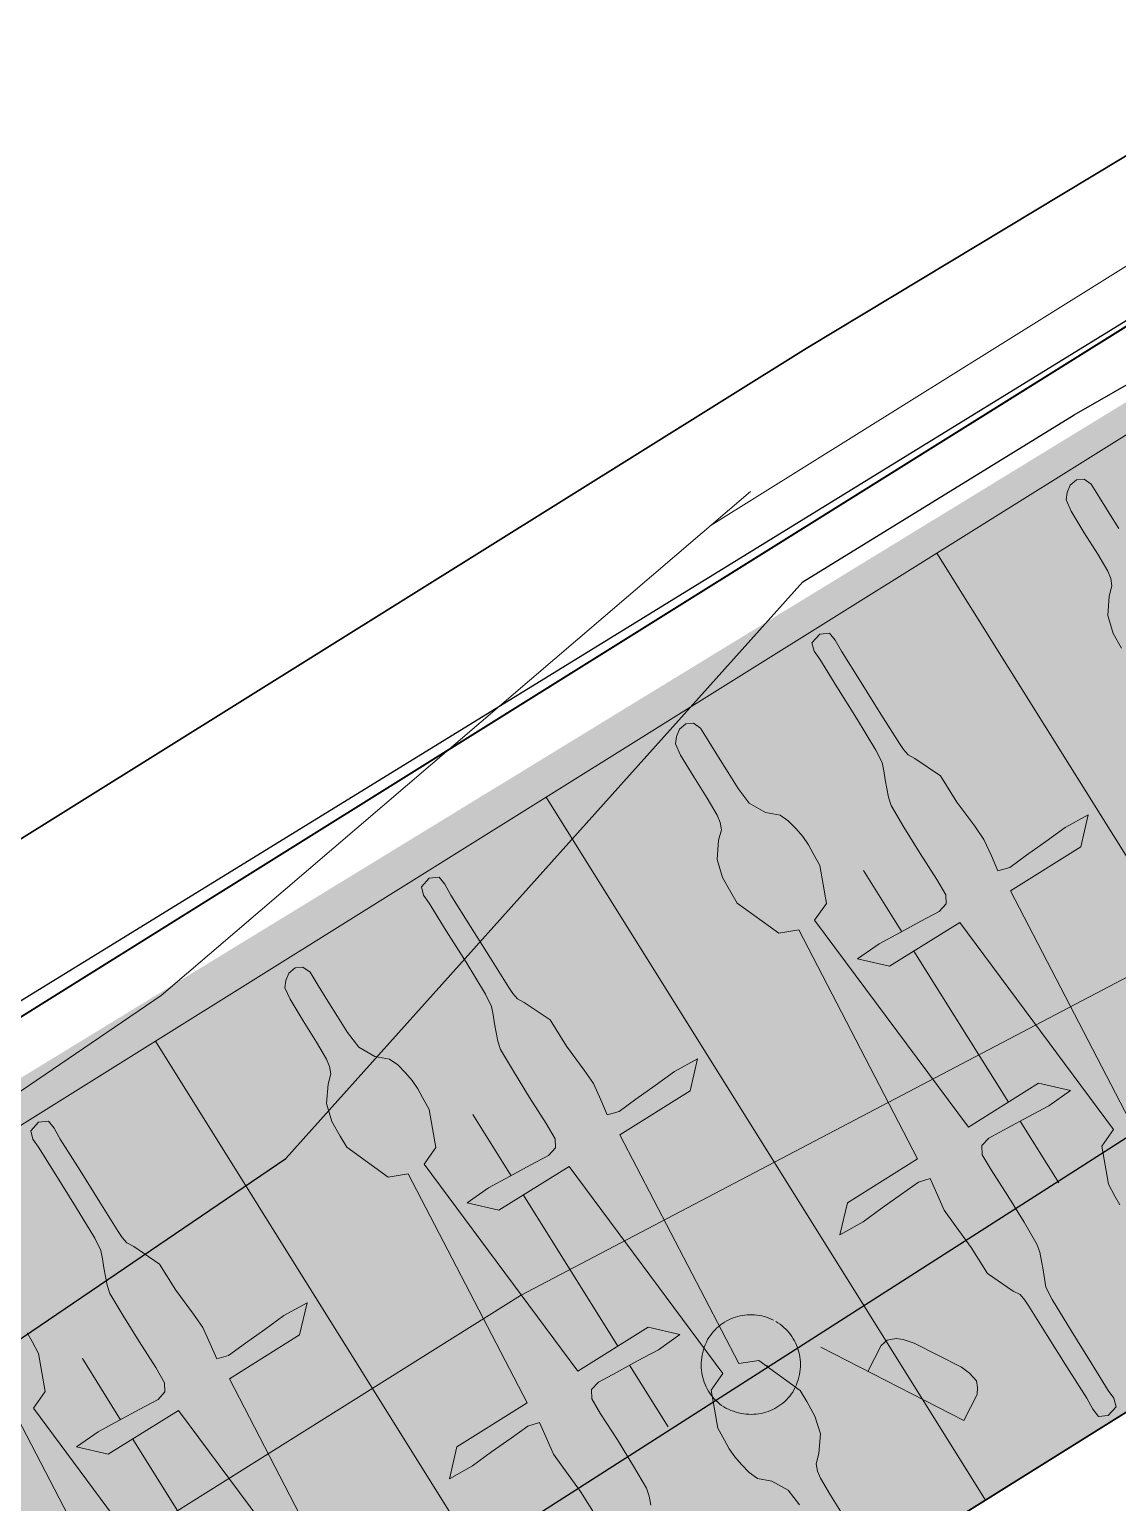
# Model space of a CAD drawing. Header units: metres. Extents: x 3 to 509016, y 4 to 6969473.
# Drawn here: x 507760.828 to 507763.191, y 6967255.254 to 6967258.452 of the extents above; entities that cross this region are included whole.
import ezdxf

# ---------------------------------------------------------------- set-up
doc = ezdxf.new("R2010")
doc.units = ezdxf.units.M
doc.layers.add('_PROP-BDY', color=6, linetype='Continuous', plot=False)
doc.layers.add('defpoints_hatch_bdy', color=47, linetype='Continuous', plot=False)
for name, color, linetype, lineweight in [('A-DETL-GENF', 252, 'Continuous', 5), ('A-FLOR', 252, 'Continuous', 5), ('ROAD_FURNITURE', 252, 'Continuous', 0), ('S_RM_UG_PIPES', 252, 'EXIST_RISINGMAIN', 0)]:
    doc.layers.add(name, color=color, linetype=linetype, lineweight=lineweight)
for name, color, linetype in [('HATCH_LANDSCAPE', 1, 'Continuous'), ('mga2020bdy', 252, 'Continuous'), ('mga2020ROAD_FURNITURE', 252, 'Continuous'), ('mga2020ROAD_KERB_BACK', 252, 'Continuous'), ('mga2020ROAD_KERB_LIP', 252, 'Continuous'), ('mga2020TOPO_GEN', 252, 'Continuous'), ('STRINGS LIP', 60, 'Continuous'), ('XREF', 7, 'Continuous')]:
    doc.layers.add(name, color=color, linetype=linetype)
doc.layers.add('HATCH_PAVEMENT_FOOTPATH', color=7, linetype='Continuous', true_color=0xffe8a3)
doc.styles.get("Standard").update_dxf_attribs({"font": 'ARIALN.TTF'})
doc.linetypes.add('EXIST_RISINGMAIN', pattern='A,5,-2.5,5,-2,["RM",Standard,S=2.5,R=0,X=0,Y=-1.25],-5,5,-2.5,5,-2.5', length=34.5)

# ---------------------------------------------------------------- blocks, each defined once
blk = doc.blocks.new('XD_HATCH')
at = {"layer": 'HATCH_LANDSCAPE', "ltscale": 0.5}
h = blk.add_hatch(dxfattribs=at)
h.set_pattern_fill('GRASS', color=256, scale=0.05)
h.paths.add_polyline_path([(507765.6876, 6967256.9979), (507766.7115, 6967255.4419), (507751.6164, 6967242.3217), (507748.7956, 6967245.5671), (507737.8253, 6967236.032), (507740.6461, 6967232.7866), (507736.5214, 6967229.2015), (507736.2584, 6967228.8951), (507736.0784, 6967229.1466), (507735.8162, 6967229.5596), (507735.5842, 6967229.9902), (507735.3834, 6967230.4363), (507735.2151, 6967230.8956), (507735.1947, 6967230.9601), (507735.1169, 6967231.2239), (507735.0799, 6967231.3658), (507734.9786, 6967231.8443), (507734.9118, 6967232.3289), (507734.8797, 6967232.8171), (507734.8803, 6967233.246), (507734.8828, 6967233.3062), (507734.9203, 6967233.7944), (507734.9896, 6967234.2792), (507735.0933, 6967234.7572), (507735.1745, 6967235.0486), (507735.231, 6967235.2266), (507735.4019, 6967235.6849), (507735.5476, 6967236.0122), (507735.6051, 6967236.1298), (507735.6577, 6967236.2326), (507735.8387, 6967236.5602), (507736.1023, 6967236.972), (507736.3513, 6967237.3085), (507736.3954, 6967237.3633), (507736.7158, 6967237.7327), (507737.0357, 6967238.0527), (507737.0624, 6967238.0775), (507737.2362, 6967238.2327), (507737.8116, 6967238.7328), (507738.189, 6967239.0609), (507738.5664, 6967239.3889), (507738.9437, 6967239.7169), (507739.3211, 6967240.0449), (507739.6985, 6967240.3729), (507739.8922, 6967240.5412), (507740.4538, 6967241.028), (507740.8316, 6967241.3555), (507741.2094, 6967241.683), (507741.5872, 6967242.0104), (507741.9651, 6967242.3379), (507742.3429, 6967242.6654), (507742.7207, 6967242.9929), (507743.0985, 6967243.3204), (507743.4764, 6967243.6479), (507743.8542, 6967243.9754), (507744.232, 6967244.3028), (507744.6098, 6967244.6303), (507744.9877, 6967244.9578), (507745.3655, 6967245.2853), (507745.7433, 6967245.6128), (507746.1211, 6967245.9403), (507746.499, 6967246.2678), (507746.8768, 6967246.5953), (507747.2546, 6967246.9227), (507747.6324, 6967247.2502), (507748.0103, 6967247.5777), (507748.3881, 6967247.9052), (507748.7659, 6967248.2327), (507749.1437, 6967248.5602), (507749.5216, 6967248.8877), (507749.8994, 6967249.2152), (507750.2772, 6967249.5426), (507750.655, 6967249.8701), (507750.8401, 6967250.0329), (507750.9252, 6967249.8972), (507751.8789, 6967248.3707), (507765.4483, 6967256.8484)])
at = {"layer": 'HATCH_PAVEMENT_FOOTPATH'}
h = blk.add_hatch(color=256, dxfattribs=at)
h.dxf.hatch_style = 1
h.paths.add_polyline_path([(507751.8789, 6967248.3707), (507750.8192, 6967250.0668), (507764.199, 6967258.2482), (507768.6503, 6967260.7366), (507768.8747, 6967259.5551), (507765.4333, 6967257.405), (507765.6876, 6967256.9979)])
at = {"elevation": 4.784}
blk.add_lwpolyline([(507750.655, 6967249.8701), (507750.8401, 6967250.0329), (507750.9252, 6967249.8972), (507751.8789, 6967248.3707), (507765.4483, 6967256.8484), (507765.4746, 6967256.8649), (507766.7115, 6967255.4419), (507751.6164, 6967242.3217), (507748.7956, 6967245.5671)], dxfattribs=at)
at = {"layer": 'defpoints_hatch_bdy', "color": 4}
blk.add_lwpolyline([(507751.8789, 6967248.3707), (507750.8192, 6967250.0668), (507764.6279, 6967258.6941), (507765.6876, 6967256.9979)], close=True, dxfattribs=at)
blk = doc.blocks.new('25027_BNP_Skygate Play-Sheet - 000101 - SITE PLAN')
at = {"layer": '_PROP-BDY'}
blk.add_line((-2226983.4, 4009381.8), (-2226983.4, 4059443.9), dxfattribs=at)
at = {"layer": 'A-DETL-GENF'}
for p, q in [((-2227718.6, 4018113.7), (-2228276.9, 4018158.4)), ((-2228276.9, 4018028.6), (-2227718.6, 4018073.3)), ((-2227718.6, 4018073.3), (-2227701.5, 4018032.5)), ((-2227839.6, 4018038.9), (-2227889.9, 4017988.6)), ((-2227836.4, 4017981.6), (-2227839.6, 4018038.9)), ((-2227701.5, 4018032.5), (-2227623.7, 4018001)), ((-2227623.7, 4018001), (-2227594.1, 4017999.2)), ((-2227594.1, 4017999.2), (-2227572.7, 4017998.2)), ((-2227889.9, 4017988.6), (-2227889.9, 4017808.6)), ((-2227840.1, 4017930.3), (-2227836.4, 4017981.6)), ((-2227843, 4017878.9), (-2227840.1, 4017930.3)), ((-2227846, 4017834), (-2227843, 4017878.9)), ((-2227889.9, 4017808.6), (-2228448.1, 4017763.9)), ((-2227840.1, 4017812.6), (-2227846, 4017834)), ((-2227823, 4017802.6), (-2227840.1, 4017812.6)), ((-2227784.8, 4017801.6), (-2227823, 4017802.6)), ((-2227717.6, 4017802.4), (-2227784.8, 4017801.6)), ((-2227650.4, 4017802), (-2227717.6, 4017802.4)), ((-2227595.5, 4017800.5), (-2227650.4, 4017802)), ((-2227577.3, 4017796.1), (-2227595.5, 4017800.5)), ((-2227559.1, 4017789.1), (-2227577.3, 4017796.1)), ((-2227541.2, 4017782.2), (-2227559.1, 4017789.1)), ((-2227523.6, 4017774.5), (-2227541.2, 4017782.2)), ((-2227506, 4017767.6), (-2227523.6, 4017774.5)), ((-2227476.1, 4017764.7), (-2227506, 4017767.6)), ((-2227395.4, 4017763.9), (-2227476.1, 4017764.7)), ((-2227314.7, 4017763.9), (-2227395.4, 4017763.9)), ((-2227244.1, 4017763.5), (-2227314.7, 4017763.9)), ((-2227223, 4017764.8), (-2227244.1, 4017763.5)), ((-2227204.9, 4017759.2), (-2227223, 4017764.8)), ((-2227198, 4017734.7), (-2227204.9, 4017759.2)), ((-2228448.1, 4017723.5), (-2227889.9, 4017678.8)), ((-2227536.3, 4017702.7), (-2227522, 4017711.4)), ((-2227522, 4017711.4), (-2227506.7, 4017713.7)), ((-2227506.7, 4017713.7), (-2227490.9, 4017714)), ((-2227490.9, 4017714), (-2227415.7, 4017714.3)), ((-2227415.7, 4017714.3), (-2227335, 4017714.3)), ((-2227335, 4017714.3), (-2227254.2, 4017714.7)), ((-2227254.2, 4017714.7), (-2227227.1, 4017713.4)), ((-2227227.1, 4017713.4), (-2227207.5, 4017715.6)), ((-2227207.5, 4017715.6), (-2227198, 4017734.7)), ((-2227846, 4017653.4), (-2227838.9, 4017679.3)), ((-2227838.9, 4017679.3), (-2227803.9, 4017674.2)), ((-2227598.3, 4017675.5), (-2227536.3, 4017702.7)), ((-2227889.9, 4017678.8), (-2227889.9, 4017498.8)), ((-2227843, 4017608.5), (-2227846, 4017653.4)), ((-2227803.9, 4017674.2), (-2227764.8, 4017668.6)), ((-2227764.8, 4017668.6), (-2227730.1, 4017670.7)), ((-2227730.1, 4017670.7), (-2227665, 4017675.4)), ((-2227665, 4017675.4), (-2227598.3, 4017675.5)), ((-2227840.1, 4017557.1), (-2227843, 4017608.5)), ((-2227836.4, 4017505.8), (-2227840.1, 4017557.1)), ((-2227889.9, 4017498.8), (-2227839.6, 4017448.5)), ((-2227839.6, 4017448.5), (-2227836.4, 4017505.8)), ((-2228327.2, 4017388.7), (-2228330.4, 4017331.4)), ((-2228276.9, 4017338.4), (-2228327.2, 4017388.7)), ((-2228330.4, 4017331.4), (-2228326.6, 4017280.1)), ((-2228276.9, 4017158.4), (-2228276.9, 4017338.4)), ((-2228326.6, 4017280.1), (-2228323.7, 4017228.7)), ((-2228323.7, 4017228.7), (-2228320.8, 4017183.8)), ((-2228402, 4017168.6), (-2228436.6, 4017166.5)), ((-2228362.8, 4017163.1), (-2228402, 4017168.6)), ((-2228320.8, 4017183.8), (-2228327.8, 4017157.9)), ((-2227598.6, 4017196.3), (-2227701.5, 4017154.5)), ((-2227570.7, 4017195.7), (-2227598.6, 4017196.3)), ((-2227534.4, 4017193.9), (-2227570.7, 4017195.7)), ((-2227495, 4017183.2), (-2227534.4, 4017193.9)), ((-2227461, 4017158.1), (-2227495, 4017183.2)), ((-2228501.7, 4017161.9), (-2228568.4, 4017161.7)), ((-2228436.6, 4017166.5), (-2228501.7, 4017161.9)), ((-2228327.8, 4017157.9), (-2228362.8, 4017163.1)), ((-2227718.6, 4017113.7), (-2228276.9, 4017158.4)), ((-2227701.5, 4017154.5), (-2227718.6, 4017113.7)), ((-2227445.2, 4017141.2), (-2227461, 4017158.1)), ((-2227430.2, 4017135.1), (-2227445.2, 4017141.2)), ((-2227413.6, 4017132.2), (-2227430.2, 4017135.1)), ((-2227370.7, 4017131.3), (-2227413.6, 4017132.2)), ((-2227315.9, 4017131.4), (-2227370.7, 4017131.3)), ((-2227261.1, 4017130.5), (-2227315.9, 4017131.4)), ((-2227234.4, 4017126.8), (-2227261.1, 4017130.5)), ((-2227221.4, 4017116.4), (-2227234.4, 4017126.8)), ((-2227211.9, 4017102.6), (-2227221.4, 4017116.4)), ((-2228276.9, 4017028.6), (-2227718.6, 4017073.3)), ((-2227718.6, 4017073.3), (-2227701.5, 4017032.5)), ((-2227216.5, 4017069.7), (-2227209, 4017084.7)), ((-2227209, 4017084.7), (-2227211.9, 4017102.6)), ((-2228607.6, 4017048.2), (-2228589.5, 4017041.1)), ((-2228589.5, 4017041.1), (-2228571.2, 4017036.7)), ((-2227485.6, 4017016.4), (-2227464.1, 4017040)), ((-2227464.1, 4017040), (-2227428.3, 4017059.2)), ((-2227428.3, 4017059.2), (-2227388.4, 4017063.1)), ((-2227388.4, 4017063.1), (-2227347.4, 4017062.6)), ((-2227347.4, 4017062.6), (-2227307.8, 4017062.8)), ((-2227307.8, 4017062.8), (-2227268.2, 4017062.8)), ((-2227268.2, 4017062.8), (-2227234.4, 4017062.6)), ((-2227234.4, 4017062.6), (-2227216.5, 4017069.7)), ((-2228571.2, 4017036.7), (-2228516.3, 4017035.2)), ((-2228516.3, 4017035.2), (-2228449.2, 4017034.8)), ((-2228449.2, 4017034.8), (-2228382, 4017035.6)), ((-2228382, 4017035.6), (-2228343.7, 4017034.6)), ((-2228343.7, 4017034.6), (-2228326.6, 4017024.7)), ((-2228326.6, 4017024.7), (-2228320.8, 4017003.2)), ((-2228276.9, 4016848.6), (-2228276.9, 4017028.6)), ((-2227839.6, 4017038.9), (-2227889.9, 4016988.6)), ((-2227836.4, 4016981.6), (-2227839.6, 4017038.9)), ((-2227701.5, 4017032.5), (-2227623.7, 4017001)), ((-2227529.6, 4017002.6), (-2227505.8, 4017007.7)), ((-2227505.8, 4017007.7), (-2227485.6, 4017016.4)), ((-2228320.8, 4017003.2), (-2228323.7, 4016958.4)), ((-2227889.9, 4016988.6), (-2227889.9, 4016808.6)), ((-2227840.1, 4016930.3), (-2227836.4, 4016981.6)), ((-2227623.7, 4017001), (-2227594.1, 4016999.2)), ((-2227594.1, 4016999.2), (-2227572.7, 4016998.2)), ((-2227572.7, 4016998.2), (-2227551.3, 4016999.2)), ((-2227551.3, 4016999.2), (-2227529.6, 4017002.6)), ((-2228323.7, 4016958.4), (-2228326.6, 4016906.9)), ((-2227843, 4016878.9), (-2227840.1, 4016930.3)), ((-2228326.6, 4016906.9), (-2228330.4, 4016855.6)), ((-2228330.4, 4016855.6), (-2228327.2, 4016798.3)), ((-2228327.2, 4016798.3), (-2228276.9, 4016848.6)), ((-2227846, 4016834), (-2227843, 4016878.9)), ((-2228681.2, 4016820.8), (-2228702.7, 4016797.3)), ((-2228660.9, 4016829.5), (-2228681.2, 4016820.8)), ((-2228637.2, 4016834.6), (-2228660.9, 4016829.5)), ((-2228615.4, 4016838), (-2228637.2, 4016834.6)), ((-2228594.1, 4016839), (-2228615.4, 4016838)), ((-2228572.6, 4016838), (-2228594.1, 4016839)), ((-2228543.1, 4016836.3), (-2228572.6, 4016838)), ((-2228465.3, 4016804.7), (-2228543.1, 4016836.3)), ((-2227840.1, 4016812.6), (-2227846, 4016834)), ((-2228702.7, 4016797.3), (-2228738.4, 4016778)), ((-2228448.1, 4016763.9), (-2228465.3, 4016804.7)), ((-2227889.9, 4016808.6), (-2228448.1, 4016763.9)), ((-2227823, 4016802.6), (-2227840.1, 4016812.6)), ((-2227784.8, 4016801.6), (-2227823, 4016802.6)), ((-2227717.6, 4016802.4), (-2227784.8, 4016801.6)), ((-2227650.4, 4016802), (-2227717.6, 4016802.4)), ((-2227595.5, 4016800.5), (-2227650.4, 4016802)), ((-2227577.3, 4016796.1), (-2227595.5, 4016800.5)), ((-2227559.1, 4016789.1), (-2227577.3, 4016796.1)), ((-2227541.2, 4016782.2), (-2227559.1, 4016789.1)), ((-2228738.4, 4016778), (-2228778.4, 4016774.1)), ((-2227523.6, 4016774.5), (-2227541.2, 4016782.2)), ((-2227506, 4016767.6), (-2227523.6, 4016774.5)), ((-2227476.1, 4016764.7), (-2227506, 4016767.6)), ((-2227395.4, 4016763.9), (-2227476.1, 4016764.7)), ((-2227314.7, 4016763.9), (-2227395.4, 4016763.9)), ((-2227244.1, 4016763.5), (-2227314.7, 4016763.9)), ((-2227223, 4016764.8), (-2227244.1, 4016763.5)), ((-2227204.9, 4016759.2), (-2227223, 4016764.8)), ((-2227198, 4016734.7), (-2227204.9, 4016759.2)), ((-2228465.3, 4016682.7), (-2228448.1, 4016723.5)), ((-2228448.1, 4016723.5), (-2227889.9, 4016678.8)), ((-2227207.5, 4016715.6), (-2227198, 4016734.7)), ((-2228850.9, 4016705.8), (-2228796, 4016705.9)), ((-2228796, 4016705.9), (-2228753.2, 4016705)), ((-2228753.2, 4016705), (-2228736.5, 4016702.1)), ((-2228736.5, 4016702.1), (-2228721.5, 4016696)), ((-2228721.5, 4016696), (-2228705.7, 4016679.2)), ((-2227598.3, 4016675.5), (-2227536.3, 4016702.7)), ((-2227536.3, 4016702.7), (-2227522, 4016711.4)), ((-2227522, 4016711.4), (-2227506.7, 4016713.7)), ((-2227506.7, 4016713.7), (-2227490.9, 4016714)), ((-2227490.9, 4016714), (-2227415.7, 4016714.3)), ((-2227415.7, 4016714.3), (-2227335, 4016714.3)), ((-2227335, 4016714.3), (-2227254.2, 4016714.7)), ((-2227254.2, 4016714.7), (-2227227.1, 4016713.4)), ((-2227227.1, 4016713.4), (-2227207.5, 4016715.6)), ((-2228705.7, 4016679.2), (-2228671.7, 4016654.1)), ((-2228568.2, 4016641), (-2228465.3, 4016682.7)), ((-2227889.9, 4016678.8), (-2227889.9, 4016498.8)), ((-2227846, 4016653.4), (-2227838.9, 4016679.3)), ((-2227838.9, 4016679.3), (-2227803.9, 4016674.2)), ((-2227803.9, 4016674.2), (-2227764.8, 4016668.6)), ((-2227764.8, 4016668.6), (-2227730.1, 4016670.7)), ((-2227730.1, 4016670.7), (-2227665, 4016675.4)), ((-2227665, 4016675.4), (-2227598.3, 4016675.5)), ((-2228671.7, 4016654.1), (-2228632.4, 4016643.4)), ((-2228632.4, 4016643.4), (-2228596, 4016641.5)), ((-2228596, 4016641.5), (-2228568.2, 4016641)), ((-2227843, 4016608.5), (-2227846, 4016653.4)), ((-2227840.1, 4016557.1), (-2227843, 4016608.5)), ((-2227836.4, 4016505.8), (-2227840.1, 4016557.1)), ((-2227889.9, 4016498.8), (-2227839.6, 4016448.5)), ((-2227839.6, 4016448.5), (-2227836.4, 4016505.8)), ((-2228327.2, 4016388.7), (-2228330.4, 4016331.4)), ((-2228276.9, 4016338.4), (-2228327.2, 4016388.7)), ((-2228276.9, 4016158.4), (-2228276.9, 4016338.4)), ((-2228330.4, 4016331.4), (-2228326.6, 4016280.1)), ((-2228326.6, 4016280.1), (-2228323.7, 4016228.7)), ((-2228323.7, 4016228.7), (-2228320.8, 4016183.8)), ((-2228320.8, 4016183.8), (-2228327.8, 4016157.9)), ((-2227598.6, 4016196.3), (-2227701.5, 4016154.5)), ((-2227570.7, 4016195.7), (-2227598.6, 4016196.3)), ((-2227534.4, 4016193.9), (-2227570.7, 4016195.7)), ((-2227495, 4016183.2), (-2227534.4, 4016193.9)), ((-2227461, 4016158.1), (-2227495, 4016183.2)), ((-2228568.4, 4016161.7), (-2228630.5, 4016134.5)), ((-2228501.7, 4016161.9), (-2228568.4, 4016161.7)), ((-2228436.6, 4016166.5), (-2228501.7, 4016161.9)), ((-2228402, 4016168.6), (-2228436.6, 4016166.5)), ((-2228362.8, 4016163.1), (-2228402, 4016168.6)), ((-2228327.8, 4016157.9), (-2228362.8, 4016163.1)), ((-2227718.6, 4016113.7), (-2228276.9, 4016158.4)), ((-2227701.5, 4016154.5), (-2227718.6, 4016113.7)), ((-2227445.2, 4016141.2), (-2227461, 4016158.1)), ((-2228959.2, 4016121.6), (-2228968.8, 4016102.5)), ((-2228939.7, 4016123.8), (-2228959.2, 4016121.6)), ((-2228912.5, 4016122.5), (-2228939.7, 4016123.8)), ((-2228831.8, 4016122.9), (-2228912.5, 4016122.5)), ((-2228751, 4016122.9), (-2228831.8, 4016122.9)), ((-2228675.8, 4016123.2), (-2228751, 4016122.9)), ((-2228660.1, 4016123.6), (-2228675.8, 4016123.2)), ((-2228644.7, 4016125.8), (-2228660.1, 4016123.6)), ((-2228630.5, 4016134.5), (-2228644.7, 4016125.8)), ((-2227430.2, 4016135.1), (-2227445.2, 4016141.2)), ((-2227413.6, 4016132.2), (-2227430.2, 4016135.1)), ((-2227370.7, 4016131.3), (-2227413.6, 4016132.2)), ((-2227315.9, 4016131.4), (-2227370.7, 4016131.3)), ((-2227261.1, 4016130.5), (-2227315.9, 4016131.4)), ((-2227234.4, 4016126.8), (-2227261.1, 4016130.5)), ((-2227221.4, 4016116.4), (-2227234.4, 4016126.8)), ((-2227211.9, 4016102.6), (-2227221.4, 4016116.4)), ((-2228968.8, 4016102.5), (-2228961.9, 4016078)), ((-2227216.5, 4016069.7), (-2227209, 4016084.7)), ((-2227209, 4016084.7), (-2227211.9, 4016102.6)), ((-2228961.9, 4016078), (-2228943.7, 4016072.4)), ((-2228943.7, 4016072.4), (-2228922.6, 4016073.7)), ((-2228922.6, 4016073.7), (-2228852.1, 4016073.3)), ((-2228852.1, 4016073.3), (-2228771.4, 4016073.3)), ((-2228771.4, 4016073.3), (-2228690.6, 4016072.5)), ((-2228690.6, 4016072.5), (-2228660.7, 4016069.6)), ((-2228660.7, 4016069.6), (-2228643.2, 4016062.7)), ((-2228643.2, 4016062.7), (-2228625.6, 4016055)), ((-2228625.6, 4016055), (-2228607.6, 4016048.2)), ((-2228607.6, 4016048.2), (-2228589.5, 4016041.1)), ((-2228276.9, 4016028.6), (-2227718.6, 4016073.3)), ((-2227718.6, 4016073.3), (-2227701.5, 4016032.5)), ((-2227464.1, 4016040), (-2227428.3, 4016059.2)), ((-2227428.3, 4016059.2), (-2227388.4, 4016063.1)), ((-2227388.4, 4016063.1), (-2227347.4, 4016062.6)), ((-2227347.4, 4016062.6), (-2227307.8, 4016062.8)), ((-2227307.8, 4016062.8), (-2227268.2, 4016062.8)), ((-2227268.2, 4016062.8), (-2227234.4, 4016062.6)), ((-2227234.4, 4016062.6), (-2227216.5, 4016069.7)), ((-2228589.5, 4016041.1), (-2228571.2, 4016036.7)), ((-2228571.2, 4016036.7), (-2228516.3, 4016035.2)), ((-2228516.3, 4016035.2), (-2228449.2, 4016034.8)), ((-2228449.2, 4016034.8), (-2228382, 4016035.6)), ((-2228382, 4016035.6), (-2228343.7, 4016034.6)), ((-2228343.7, 4016034.6), (-2228326.6, 4016024.7)), ((-2228326.6, 4016024.7), (-2228320.8, 4016003.2)), ((-2228276.9, 4015848.6), (-2228276.9, 4016028.6)), ((-2227839.6, 4016038.9), (-2227889.9, 4015988.6)), ((-2227836.4, 4015981.6), (-2227839.6, 4016038.9)), ((-2227701.5, 4016032.5), (-2227623.7, 4016001)), ((-2227505.8, 4016007.7), (-2227485.6, 4016016.4)), ((-2227485.6, 4016016.4), (-2227464.1, 4016040)), ((-2228320.8, 4016003.2), (-2228323.7, 4015958.4)), ((-2227889.9, 4015988.6), (-2227889.9, 4015808.6)), ((-2227623.7, 4016001), (-2227594.1, 4015999.2)), ((-2227594.1, 4015999.2), (-2227572.7, 4015998.2)), ((-2227572.7, 4015998.2), (-2227551.3, 4015999.2)), ((-2227551.3, 4015999.2), (-2227529.6, 4016002.6)), ((-2227529.6, 4016002.6), (-2227505.8, 4016007.7)), ((-2228323.7, 4015958.4), (-2228326.6, 4015906.9)), ((-2227840.1, 4015930.3), (-2227836.4, 4015981.6)), ((-2227843, 4015878.9), (-2227840.1, 4015930.3)), ((-2228326.6, 4015906.9), (-2228330.4, 4015855.6)), ((-2228330.4, 4015855.6), (-2228327.2, 4015798.3)), ((-2227846, 4015834), (-2227843, 4015878.9)), ((-2228572.6, 4015838), (-2228594.1, 4015839)), ((-2228543.1, 4015836.3), (-2228572.6, 4015838)), ((-2228465.3, 4015804.7), (-2228543.1, 4015836.3)), ((-2228327.2, 4015798.3), (-2228276.9, 4015848.6)), ((-2227840.1, 4015812.6), (-2227846, 4015834)), ((-2228448.1, 4015763.9), (-2228465.3, 4015804.7)), ((-2227889.9, 4015808.6), (-2228448.1, 4015763.9)), ((-2227823, 4015802.6), (-2227840.1, 4015812.6)), ((-2227784.8, 4015801.6), (-2227823, 4015802.6)), ((-2227717.6, 4015802.4), (-2227784.8, 4015801.6)), ((-2227650.4, 4015802), (-2227717.6, 4015802.4)), ((-2227595.5, 4015800.5), (-2227650.4, 4015802)), ((-2227577.3, 4015796.1), (-2227595.5, 4015800.5)), ((-2227559.1, 4015789.1), (-2227577.3, 4015796.1)), ((-2227541.2, 4015782.2), (-2227559.1, 4015789.1)), ((-2227523.6, 4015774.5), (-2227541.2, 4015782.2)), ((-2227506, 4015767.6), (-2227523.6, 4015774.5)), ((-2227476.1, 4015764.7), (-2227506, 4015767.6)), ((-2227395.4, 4015763.9), (-2227476.1, 4015764.7)), ((-2227314.7, 4015763.9), (-2227395.4, 4015763.9)), ((-2227244.1, 4015763.5), (-2227314.7, 4015763.9)), ((-2227223, 4015764.8), (-2227244.1, 4015763.5)), ((-2227204.9, 4015759.2), (-2227223, 4015764.8)), ((-2227207.5, 4015715.6), (-2227198, 4015734.7)), ((-2227198, 4015734.7), (-2227204.9, 4015759.2)), ((-2228448.1, 4015723.5), (-2227889.9, 4015678.8)), ((-2227598.3, 4015675.5), (-2227536.3, 4015702.7)), ((-2227536.3, 4015702.7), (-2227522, 4015711.4)), ((-2227522, 4015711.4), (-2227506.7, 4015713.7)), ((-2227506.7, 4015713.7), (-2227490.9, 4015714)), ((-2227490.9, 4015714), (-2227415.7, 4015714.3)), ((-2227415.7, 4015714.3), (-2227335, 4015714.3)), ((-2227335, 4015714.3), (-2227254.2, 4015714.7)), ((-2227254.2, 4015714.7), (-2227227.1, 4015713.4)), ((-2227227.1, 4015713.4), (-2227207.5, 4015715.6)), ((-2227889.9, 4015678.8), (-2227889.9, 4015498.8)), ((-2227846, 4015653.4), (-2227838.9, 4015679.3)), ((-2227838.9, 4015679.3), (-2227803.9, 4015674.2)), ((-2227803.9, 4015674.2), (-2227764.8, 4015668.6)), ((-2227764.8, 4015668.6), (-2227730.1, 4015670.7)), ((-2227730.1, 4015670.7), (-2227665, 4015675.4)), ((-2227665, 4015675.4), (-2227598.3, 4015675.5)), ((-2227843, 4015608.5), (-2227846, 4015653.4)), ((-2227840.1, 4015557.1), (-2227843, 4015608.5)), ((-2227836.4, 4015505.8), (-2227840.1, 4015557.1)), ((-2227839.6, 4015448.5), (-2227836.4, 4015505.8)), ((-2227889.9, 4015498.8), (-2227839.6, 4015448.5)), ((-2227534.4, 4015193.9), (-2227570.7, 4015195.7)), ((-2227495, 4015183.2), (-2227534.4, 4015193.9)), ((-2227461, 4015158.1), (-2227495, 4015183.2)), ((-2227445.2, 4015141.2), (-2227461, 4015158.1)), ((-2227430.2, 4015135.1), (-2227445.2, 4015141.2)), ((-2227413.6, 4015132.2), (-2227430.2, 4015135.1)), ((-2227370.7, 4015131.3), (-2227413.6, 4015132.2)), ((-2227315.9, 4015131.4), (-2227370.7, 4015131.3)), ((-2227261.1, 4015130.5), (-2227315.9, 4015131.4)), ((-2227234.4, 4015126.8), (-2227261.1, 4015130.5)), ((-2227221.4, 4015116.4), (-2227234.4, 4015126.8)), ((-2227211.9, 4015102.6), (-2227221.4, 4015116.4)), ((-2227209, 4015084.7), (-2227211.9, 4015102.6)), ((-2227347.4, 4015062.6), (-2227307.8, 4015062.8)), ((-2227307.8, 4015062.8), (-2227268.2, 4015062.8)), ((-2227268.2, 4015062.8), (-2227234.4, 4015062.6)), ((-2227234.4, 4015062.6), (-2227216.5, 4015069.7)), ((-2227216.5, 4015069.7), (-2227209, 4015084.7))]:
    blk.add_line(p, q, dxfattribs=at)
at = {"layer": 'A-FLOR'}
for p, q in [((-2228983.4, 4029426.1), (-2228983.4, 4013143.9)), ((-2227105.6, 4017363.7), (-2227199.4, 4019729.5)), ((-2227183.4, 4018426.1), (-2227183.4, 4017426.1)), ((-2228276.9, 4017926.1), (-2227889.9, 4017926.1)), ((-2227840.4, 4017926.1), (-2227683.4, 4017926.1)), ((-2227183.4, 4017426.1), (-2228983.4, 4017426.1)), ((-2228983.4, 4016426.1), (-2228983.4, 4017426.1)), ((-2228983.4, 4017426.1), (-2227183.4, 4017426.1)), ((-2227183.4, 4017426.1), (-2227183.4, 4016426.1)), ((-2226855.3, 4015698.3), (-2227105.6, 4017363.7)), ((-2228483.4, 4016926.1), (-2228325.5, 4016926.1)), ((-2228276.9, 4016926.1), (-2227889.9, 4016926.1)), ((-2227840.4, 4016926.1), (-2227683.4, 4016926.1)), ((-2227183.4, 4016426.1), (-2228983.4, 4016426.1)), ((-2228983.4, 4015426.1), (-2228983.4, 4016426.1)), ((-2228983.4, 4016426.1), (-2227183.4, 4016426.1)), ((-2227183.4, 4016426.1), (-2227183.4, 4015426.1)), ((-2228483.4, 4015926.1), (-2228325.5, 4015926.1)), ((-2228276.9, 4015926.1), (-2227889.9, 4015926.1)), ((-2227840.4, 4015926.1), (-2227683.4, 4015926.1)), ((-2226872.5, 4013143.9), (-2226872.5, 4015812.5)), ((-2227183.4, 4015426.1), (-2228983.4, 4015426.1)), ((-2228983.4, 4015426.1), (-2227183.4, 4015426.1)), ((-2227183.4, 4015426.1), (-2227183.4, 4014426.1))]:
    blk.add_line(p, q, dxfattribs=at)
blk = doc.blocks.new('XE_ARCH')
at = {"xscale": 0.001, "yscale": 0.001, "zscale": 0.001, "rotation": 121.996}
blk.add_blockref('25027_BNP_Skygate Play-Sheet - 000101 - SITE PLAN', (509988.1258, 6971273.7702), dxfattribs=at)
blk = doc.blocks.new('XE_LOT BOUNDARY')
at = {"layer": '_PROP-BDY'}
blk.add_line((507767.8185, 6967260.6875), (507725.3615, 6967234.1616), dxfattribs=at)
blk = doc.blocks.new('BAC R BOL SMALL')
for p, q in [((-1.9516, 3.9447), (-2.1385, 3.8476)), ((-1.7605, 4.0325), (-1.9516, 3.9447)), ((-1.5655, 4.1112), (-1.7605, 4.0325)), ((-1.367, 4.1804), (-1.5655, 4.1112)), ((-1.1654, 4.2401), (-1.367, 4.1804)), ((-0.9611, 4.2902), (-1.1654, 4.2401)), ((-0.7544, 4.3306), (-0.9611, 4.2902)), ((-0.5458, 4.3611), (-0.7544, 4.3306)), ((-0.3356, 4.3816), (-0.5458, 4.3611)), ((-0.1241, 4.392), (-0.3356, 4.3816)), ((0.0882, 4.3922), (-0.1241, 4.392)), ((0.301, 4.3821), (0.0882, 4.3922)), ((0.5139, 4.3616), (0.301, 4.3821)), ((0.7265, 4.3305), (0.5139, 4.3616)), ((0.9385, 4.2888), (0.7265, 4.3305)), ((1.1495, 4.2362), (0.9385, 4.2888)), ((1.359, 4.1728), (1.1495, 4.2362)), ((1.5668, 4.0983), (1.359, 4.1728)), ((1.7725, 4.0127), (1.5668, 4.0983)), ((1.9756, 3.9158), (1.7725, 4.0127)), ((-3.4369, 2.7554), (-3.569, 2.5811)), ((-3.2973, 2.9215), (-3.4369, 2.7554)), ((-3.1504, 3.0794), (-3.2973, 2.9215)), ((-2.9967, 3.229), (-3.1504, 3.0794)), ((-2.8365, 3.3701), (-2.9967, 3.229)), ((-2.6702, 3.5026), (-2.8365, 3.3701)), ((-2.4982, 3.6265), (-2.6702, 3.5026)), ((-2.3209, 3.7415), (-2.4982, 3.6265)), ((-2.1385, 3.8476), (-2.3209, 3.7415)), ((2.364, 3.6868), (2.1736, 3.8056)), ((2.5466, 3.5598), (2.364, 3.6868)), ((2.7214, 3.4249), (2.5466, 3.5598)), ((2.8881, 3.2825), (2.7214, 3.4249)), ((3.0465, 3.1328), (2.8881, 3.2825)), ((3.1966, 2.9762), (3.0465, 3.1328)), ((3.3382, 2.813), (3.1966, 2.9762)), ((3.4711, 2.6437), (3.3382, 2.813)), ((3.5951, 2.4684), (3.4711, 2.6437)), ((-4.1746, 1.3056), (-4.2362, 1.0785)), ((-4.1012, 1.5325), (-4.1746, 1.3056)), ((-4.0159, 1.7589), (-4.1012, 1.5325)), ((-3.9185, 1.9844), (-4.0159, 1.7589)), ((-3.8088, 2.2087), (-3.9185, 1.9844)), ((-3.6931, 2.3988), (-3.8088, 2.2087)), ((-3.569, 2.5811), (-3.6931, 2.3988)), ((3.7101, 2.2875), (3.5951, 2.4684)), ((3.816, 2.1015), (3.7101, 2.2875)), ((3.9126, 1.9105), (3.816, 2.1015)), ((3.9998, 1.7149), (3.9126, 1.9105)), ((4.0773, 1.5151), (3.9998, 1.7149)), ((4.145, 1.3114), (4.0773, 1.5151)), ((4.2028, 1.1041), (4.145, 1.3114)), ((6.1384, 1.5522), (18.6973, -4.9036)), ((11.43, 1.6933), (10.2659, -0.5997)), ((11.9592, 2.1519), (11.43, 1.6933)), ((12.7353, 2.293), (11.9592, 2.1519)), ((13.3703, 2.2225), (12.7353, 2.293)), ((14.3228, 1.905), (13.3703, 2.2225)), ((18.4856, -0.2117), (14.3228, 1.905)), ((-4.3679, 0.1747), (-4.3729, -0.0484)), ((-4.3519, 0.3993), (-4.3679, 0.1747)), ((-4.3247, 0.625), (-4.3519, 0.3993)), ((-4.2862, 0.8515), (-4.3247, 0.625)), ((-4.2362, 1.0785), (-4.2862, 0.8515)), ((4.2506, 0.8936), (4.2028, 1.1041)), ((4.2881, 0.6801), (4.2506, 0.8936)), ((4.3152, 0.4641), (4.2881, 0.6801)), ((4.3318, 0.2458), (4.3152, 0.4641)), ((4.3376, 0.0256), (4.3318, 0.2458)), ((4.3327, -0.1962), (4.3376, 0.0256)), ((-4.3729, -0.0484), (-4.367, -0.2697)), ((-4.367, -0.2697), (-4.3504, -0.4889)), ((-4.3504, -0.4889), (-4.3233, -0.7057)), ((-4.3233, -0.7057), (-4.2858, -0.9197)), ((-4.2858, -0.9197), (-4.2381, -1.1305)), ((-4.2381, -1.1305), (-4.1802, -1.3379)), ((4.1394, -1.3172), (4.201, -1.0925)), ((4.201, -1.0925), (4.251, -0.8677)), ((4.251, -0.8677), (4.2895, -0.6432)), ((4.2895, -0.6432), (4.3167, -0.4192)), ((4.3167, -0.4192), (4.3327, -0.1962)), ((19.1911, -0.7409), (18.4856, -0.2117)), ((19.7909, -1.4111), (19.1911, -0.7409)), ((-4.1802, -1.3379), (-4.1125, -1.5415)), ((-4.1125, -1.5415), (-4.035, -1.741)), ((-4.035, -1.741), (-3.9478, -1.936)), ((-3.9478, -1.936), (-3.8512, -2.1263)), ((-3.8512, -2.1263), (-3.7453, -2.3115)), ((-3.7453, -2.3115), (-3.6303, -2.4912)), ((-3.6303, -2.4912), (-3.5063, -2.6651)), ((3.4013, -2.7552), (3.5336, -2.5811)), ((3.5336, -2.5811), (3.6578, -2.3989)), ((3.6578, -2.3989), (3.7736, -2.2088)), ((3.7736, -2.2088), (3.8833, -1.9876)), ((3.8833, -1.9876), (3.9807, -1.7651)), ((3.9807, -1.7651), (4.066, -1.5415)), ((4.066, -1.5415), (4.1394, -1.3172)), ((19.8967, -2.0109), (19.7909, -1.4111)), ((19.8614, -2.6106), (19.8967, -2.0109)), ((-3.5063, -2.6651), (-3.3734, -2.8329)), ((-3.3734, -2.8329), (-3.2318, -2.9943)), ((-3.2318, -2.9943), (-3.0817, -3.1489)), ((-3.0817, -3.1489), (-2.9233, -3.2965)), ((-2.9233, -3.2965), (-2.7566, -3.4365)), ((-2.7566, -3.4365), (-2.5818, -3.5688)), ((-2.5818, -3.5688), (-2.3992, -3.6931)), ((-2.3992, -3.6931), (-2.2088, -3.8088)), ((-2.2088, -3.8088), (-1.9877, -3.9154)), ((1.9031, -3.9375), (2.0929, -3.842)), ((2.0929, -3.842), (2.2776, -3.7372)), ((2.2776, -3.7372), (2.457, -3.6233)), ((2.457, -3.6233), (2.6306, -3.5003)), ((2.6306, -3.5003), (2.7982, -3.3685)), ((2.7982, -3.3685), (2.9594, -3.2279)), ((2.9594, -3.2279), (3.1139, -3.0788)), ((3.1139, -3.0788), (3.2613, -2.9211)), ((3.2613, -2.9211), (3.4013, -2.7552)), ((18.6973, -4.9036), (19.8614, -2.6106)), ((-1.9877, -3.9154), (-1.7652, -4.0101)), ((-1.7652, -4.0101), (-1.5416, -4.0931)), ((-1.5416, -4.0931), (-1.3173, -4.1646)), ((-1.3173, -4.1646), (-1.0926, -4.2245)), ((-1.0926, -4.2245), (-0.8679, -4.2732)), ((-0.8679, -4.2732), (-0.6435, -4.3106)), ((-0.6435, -4.3106), (-0.4197, -4.337)), ((-0.4197, -4.337), (-0.1969, -4.3525)), ((-0.1969, -4.3525), (0.0246, -4.3573)), ((0.0246, -4.3573), (0.2444, -4.3514)), ((0.2444, -4.3514), (0.4623, -4.335)), ((0.4623, -4.335), (0.6778, -4.3082)), ((0.6778, -4.3082), (0.8906, -4.2712)), ((0.8906, -4.2712), (1.1005, -4.2241)), ((1.1005, -4.2241), (1.307, -4.1671)), ((1.307, -4.1671), (1.5099, -4.1002)), ((1.5099, -4.1002), (1.7087, -4.0236)), ((1.7087, -4.0236), (1.9031, -3.9375))]:
    blk.add_line(p, q)
blk = doc.blocks.new('XE_SURVEY')
at = {"layer": 'mga2020bdy'}
blk.add_polyline3d([(507722.5905, 6967232.6075, 4.3474), (507725.1204, 6967234.2155, 4.3986), (507729.3938, 6967236.8067, 4.4566), (507733.0248, 6967239.0482, 4.469), (507736.0993, 6967240.9477, 4.4527), (507736.6834, 6967241.3067, 4.4393), (507736.9844, 6967241.4339, 4.4329), (507737.975, 6967242.3757, 4.4239), (507738.0041, 6967242.4202, 4.4222), (507740.823, 6967244.1743, 4.4566), (507752.055, 6967251.1994, 4.5262), (507759.1248, 6967255.6432, 4.4809), (507762.5143, 6967257.7594, 4.509), (507764.0703, 6967258.6973, 4.5203), (507768.0649, 6967260.9222, 4.5487), (507768.4417, 6967261.119, 4.552), (507772.9333, 6967263.3018, 4.591), (507777.8674, 6967265.5383, 4.6363), (507783.8819, 6967268.22, 4.6925)], dxfattribs=at)
at = {"layer": 'mga2020ROAD_FURNITURE'}
blk.add_point((507762.4303, 6967255.5494, 4.6012), dxfattribs=at)
blk.add_point((507762.4303, 6967255.5494, 4.6012), dxfattribs=at)
at = {"layer": 'mga2020ROAD_KERB_BACK'}
blk.add_polyline3d([(507738.2228, 6967241.4591, 4.5329), (507740.5152, 6967242.8258, 4.5216), (507741.08, 6967243.8212, 4.5636), (507746.5121, 6967247.2219, 4.6144), (507752.2955, 6967250.8388, 4.6445), (507757.8965, 6967254.3534, 4.6285), (507759.1736, 6967254.499, 4.5861), (507761.3848, 6967256.0005, 4.6263), (507762.5074, 6967257.2531, 4.6308), (507763.0964, 6967257.6156, 4.6351), (507767.4311, 6967260.1022, 4.6661), (507768.2485, 6967260.5368, 4.6718), (507771.8944, 6967262.3499, 4.7037), (507773.1568, 6967262.9317, 4.7146), (507778.0594, 6967265.1621, 4.7595), (507784.0446, 6967267.8262, 4.8092)], dxfattribs=at)
at = {"layer": 'mga2020ROAD_KERB_LIP'}
blk.add_polyline3d([(507783.8819, 6967268.22, 4.6925), (507777.8674, 6967265.5383, 4.6363), (507772.9333, 6967263.3018, 4.591), (507768.4417, 6967261.119, 4.552), (507768.0649, 6967260.9222, 4.5487), (507764.0703, 6967258.6973, 4.5203), (507762.5143, 6967257.7594, 4.509), (507759.1248, 6967255.6432, 4.4809), (507757.4654, 6967254.5665, 4.4958), (507752.055, 6967251.1994, 4.5262), (507746.2396, 6967247.5524, 4.5016), (507740.823, 6967244.1743, 4.4566), (507737.975, 6967242.3757, 4.4239)], dxfattribs=at)
at = {"layer": 'mga2020TOPO_GEN'}
blk.add_polyline3d([(507721.4061, 6967230.9471, 4.3849), (507722.8503, 6967231.8206, 4.4603), (507725.9428, 6967226.5822, 4.5347), (507728.7643, 6967229.3076, 4.3792), (507732.4014, 6967233.8998, 4.4481), (507736.333, 6967237.9283, 4.5187), (507738.4795, 6967240.1832, 4.5227), (507742.8798, 6967243.4148, 4.5515), (507748.1545, 6967246.6967, 4.5782), (507754.6316, 6967250.6759, 4.5949), (507759.7921, 6967253.8601, 4.5724), (507763.226, 6967256.0566, 4.6167), (507767.2843, 6967258.544, 4.6833), (507767.3115, 6967260.0389, 4.6591)], dxfattribs=at)
at = {"layer": 'S_RM_UG_PIPES'}
blk.add_lwpolyline([(507783.0387, 6967266.9042), (507782.2027, 6967265.9602), (507774.9124, 6967262.4329), (507770.4424, 6967260.194), (507766.0161, 6967257.8685), (507761.8947, 6967255.7032), (507756.9433, 6967252.5983), (507752.2532, 6967249.6573), (507747.9878, 6967247.1179), (507745.4098, 6967245.5836), (507743.6911, 6967244.5608), (507741.1352, 6967242.9905), (507734.7873, 6967238.9962), (507730.5554, 6967236.3333), (507726.0446, 6967234.1852), (507725.0957, 6967233.7482), (507720.8087, 6967233.4102), (507720.2157, 6967230.8222)], dxfattribs=at)
at = {"layer": 'ROAD_FURNITURE', "xscale": 0.0247222863170386, "yscale": 0.0247222863170386, "zscale": 0.0247222863170386}
blk.add_blockref('BAC R BOL SMALL', (507762.3949, 6967255.5528, 4.6012), dxfattribs=at)
blk = doc.blocks.new('XD_DESIGN_1')
at = {"layer": 'mga2020ROAD_KERB_BACK'}
blk.add_polyline3d([(507738.2228, 6967241.4591, 4.5329), (507740.5152, 6967242.8258, 4.5216), (507741.08, 6967243.8212, 4.5636), (507746.5121, 6967247.2219, 4.6144), (507752.2955, 6967250.8388, 4.6445), (507757.8965, 6967254.3534, 4.6285), (507759.1736, 6967254.499, 4.5861), (507761.3848, 6967256.0005, 4.6263), (507762.5074, 6967257.2531, 4.6308), (507763.0964, 6967257.6156, 4.6351), (507767.4311, 6967260.1022, 4.6661), (507768.2485, 6967260.5368, 4.6718), (507771.8944, 6967262.3499, 4.7037), (507773.1568, 6967262.9317, 4.7146), (507778.0594, 6967265.1621, 4.7595), (507784.0446, 6967267.8262, 4.8092), (507788.4512, 6967269.6966, 4.8489), (507789.1437, 6967270.0505, 4.8638), (507789.8322, 6967270.5465, 4.8695), (507791.7059, 6967272.1166, 4.8826)], dxfattribs=at)
at = {"layer": 'STRINGS LIP', "color": 60, "linetype": 'Continuous', "lineweight": -3}
blk.add_polyline3d([(507739.7938, 6967240.6545, 4.5), (507750.7608, 6967250.1603, 4.6008), (507764.6279, 6967258.6941, 4.626), (507767.8185, 6967260.6875, 4.6018), (507767.9299, 6967260.7572, 4.601), (507769.3113, 6967261.5314, 4.5891), (507772.9333, 6967263.3018, 4.62)], dxfattribs=at)
blk = doc.blocks.new('XD_DESIGN_2')
at = {"layer": 'mga2020ROAD_KERB_BACK'}
blk.add_polyline3d([(507738.2228, 6967241.4591, 4.5329), (507740.5152, 6967242.8258, 4.5216), (507741.08, 6967243.8212, 4.5636), (507746.5121, 6967247.2219, 4.6144), (507752.2955, 6967250.8388, 4.6445), (507757.8965, 6967254.3534, 4.6285), (507759.1736, 6967254.499, 4.5861), (507761.3848, 6967256.0005, 4.6263), (507762.5074, 6967257.2531, 4.6308), (507763.0964, 6967257.6156, 4.6351), (507767.4311, 6967260.1022, 4.6661), (507768.2485, 6967260.5368, 4.6718), (507771.8944, 6967262.3499, 4.7037), (507773.1568, 6967262.9317, 4.7146), (507778.0594, 6967265.1621, 4.7595), (507784.0446, 6967267.8262, 4.8092), (507788.4512, 6967269.6966, 4.8489), (507789.1437, 6967270.0505, 4.8638), (507789.8322, 6967270.5465, 4.8695), (507791.7059, 6967272.1166, 4.8826)], dxfattribs=at)
at = {"layer": 'STRINGS LIP', "color": 60, "linetype": 'Continuous', "lineweight": -3}
blk.add_polyline3d([(507739.7938, 6967240.6545, 4.5), (507750.7608, 6967250.1603, 4.6008), (507764.6279, 6967258.6941, 4.626), (507767.8185, 6967260.6875, 4.6018), (507767.9299, 6967260.7572, 4.601), (507769.3113, 6967261.5314, 4.5891), (507772.9333, 6967263.3018, 4.62)], dxfattribs=at)

msp = doc.modelspace()

# ---------------------------------------------------------------- block references
for name in ['XD_HATCH', 'XE_ARCH', 'XE_SURVEY']:
    msp.add_blockref(name, (0, 0))
at = {"layer": 'XREF'}
for name in ['XD_HATCH', 'XE_ARCH', 'XE_SURVEY', 'XE_LOT BOUNDARY']:
    msp.add_blockref(name, (0, 0), dxfattribs=at)

# ---------------------------------------------------------------- next in the draw order: block references
msp.add_blockref('XD_DESIGN_1', (0, 0))

# ---------------------------------------------------------------- next in the draw order: block references
msp.add_blockref('XD_DESIGN_2', (0, 0), dxfattribs=at)

doc.saveas('drawing.dxf')
